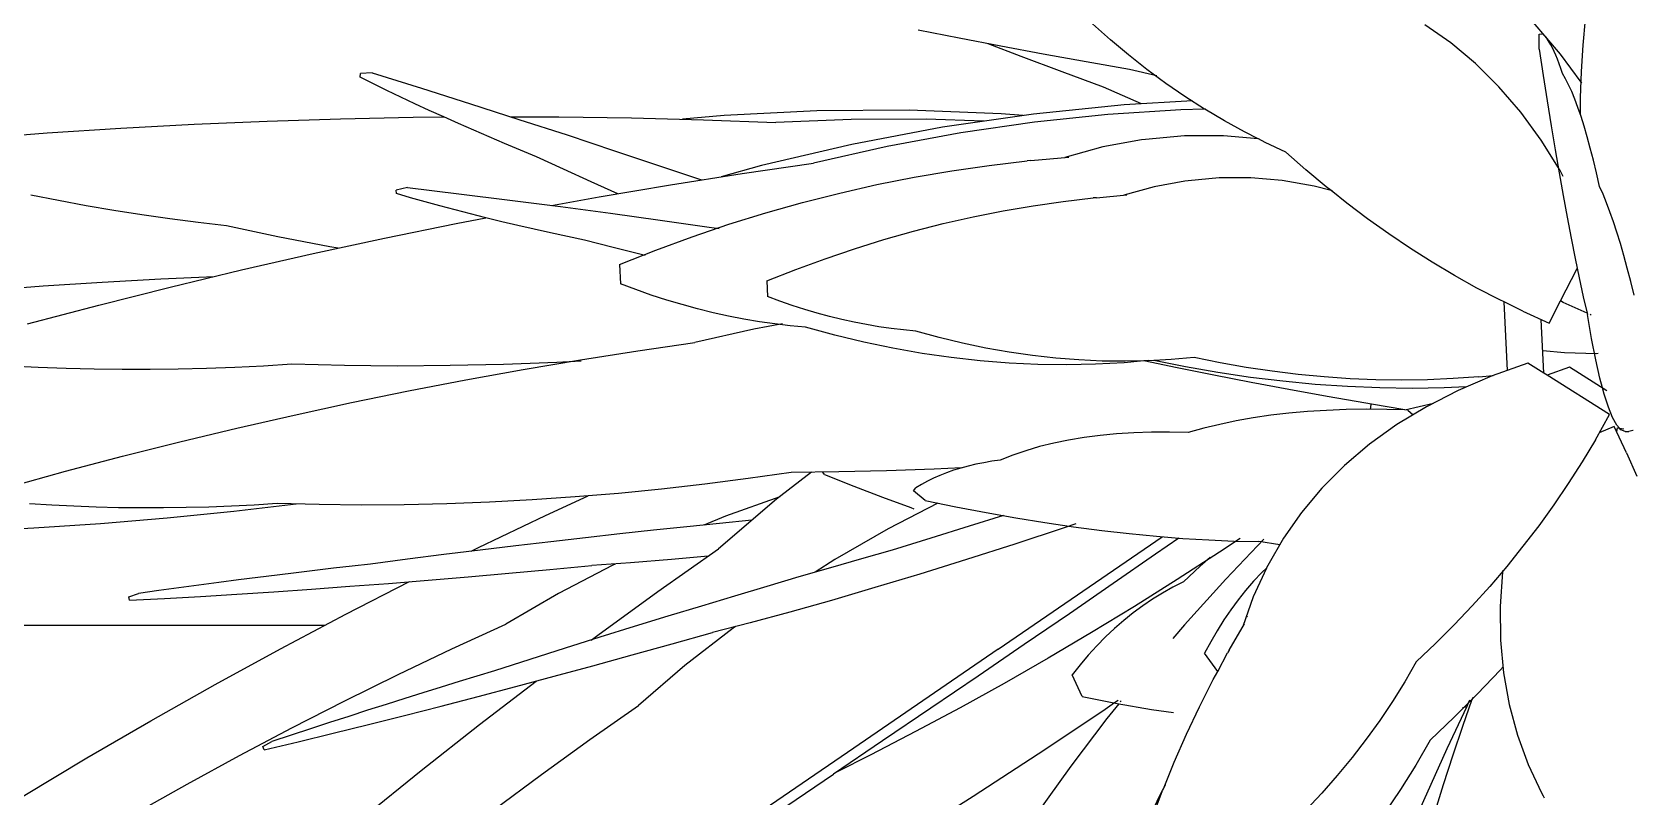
# Model space of a CAD drawing. Header units: metres. Extents: x 244.4 to 340.3, y -4.1 to 64.3.
# Drawn here: x 301.9521 to 302.3909, y 40.7529 to 40.9626 of the extents above; entities that cross this region are included whole.
import ezdxf

# ---------------------------------------------------------------- set-up
doc = ezdxf.new("R2010")
doc.units = ezdxf.units.M
doc.layers.add('Edges', color=7, linetype='Continuous')

msp = doc.modelspace()

# ---------------------------------------------------------------- linework, layer by layer
at = {"layer": 'Edges'}
for p, q in [((302.24765, 40.96045), (302.24278, 40.96481)), ((302.34096, 40.95958), (302.33384, 40.96457)), ((302.37105, 40.95655), (302.36356, 40.96529)), ((302.37721, 40.95893), (302.37784, 40.96614)), ((302.2062, 40.96086), (302.19497, 40.96311)), ((302.2176, 40.95866), (302.2062, 40.96086)), ((302.22322, 40.95584), (302.2141, 40.95933)), ((302.25261, 40.95628), (302.24765, 40.96045)), ((302.34772, 40.95391), (302.34096, 40.95958)), ((302.36515, 40.96203), (302.36615, 40.96204)), ((302.36515, 40.95788), (302.36515, 40.96203)), ((302.36659, 40.96163), (302.36615, 40.96204)), ((302.36704, 40.96112), (302.36659, 40.96163)), ((302.36749, 40.96052), (302.36704, 40.96112)), ((302.36794, 40.95984), (302.36749, 40.96052)), ((302.36839, 40.95907), (302.36794, 40.95984)), ((302.36884, 40.95821), (302.36839, 40.95907)), ((302.37677, 40.95174), (302.37721, 40.95893)), ((302.22919, 40.9565), (302.2176, 40.95866)), ((302.23441, 40.95164), (302.22322, 40.95584)), ((302.24096, 40.95439), (302.22919, 40.9565)), ((302.25767, 40.95229), (302.25261, 40.95628)), ((302.36515, 40.95788), (302.36623, 40.95068)), ((302.36929, 40.95726), (302.36884, 40.95821)), ((302.36974, 40.95622), (302.36929, 40.95726)), ((302.37019, 40.9551), (302.36974, 40.95622)), ((302.37064, 40.95389), (302.37019, 40.9551)), ((302.37667, 40.94887), (302.37105, 40.95655)), ((302.04198, 40.95024), (302.04213, 40.9512)), ((302.04562, 40.94841), (302.04198, 40.95024)), ((302.04527, 40.95136), (302.04213, 40.9512)), ((302.04527, 40.95136), (302.05882, 40.94714)), ((302.24579, 40.94746), (302.23441, 40.95164)), ((302.2529, 40.95233), (302.24096, 40.95439)), ((302.26034, 40.95055), (302.2529, 40.95233)), ((302.26283, 40.94849), (302.25767, 40.95229)), ((302.35411, 40.94757), (302.34772, 40.95391)), ((302.36623, 40.95068), (302.36732, 40.94369)), ((302.37109, 40.95259), (302.37064, 40.95389)), ((302.37155, 40.9512), (302.37109, 40.95259)), ((302.37239, 40.94977), (302.37155, 40.9512)), ((302.37652, 40.94457), (302.37677, 40.95174)), ((302.04934, 40.94658), (302.04562, 40.94841)), ((302.05313, 40.94475), (302.04934, 40.94658)), ((302.05882, 40.94714), (302.07224, 40.9429)), ((302.25613, 40.94289), (302.24579, 40.94746)), ((302.26809, 40.94488), (302.26283, 40.94849)), ((302.36011, 40.94057), (302.35411, 40.94757)), ((302.37324, 40.94812), (302.37239, 40.94977)), ((302.37409, 40.94626), (302.37324, 40.94812)), ((302.37494, 40.94419), (302.37409, 40.94626)), ((302.37685, 40.94862), (302.37667, 40.94887)), ((302.05699, 40.94293), (302.05313, 40.94475)), ((302.06092, 40.9411), (302.05699, 40.94293)), ((302.07224, 40.9429), (302.08554, 40.93863)), ((302.25144, 40.94262), (302.22656, 40.9401)), ((302.26695, 40.94128), (302.24694, 40.93999)), ((302.27018, 40.94369), (302.25144, 40.94262)), ((302.27344, 40.94145), (302.26695, 40.94128)), ((302.27344, 40.94145), (302.26809, 40.94488)), ((302.27349, 40.94143), (302.27344, 40.94145)), ((302.2737, 40.94143), (302.27349, 40.94143)), ((302.27889, 40.93822), (302.27349, 40.94143)), ((302.36732, 40.94369), (302.36842, 40.9369)), ((302.37579, 40.94192), (302.37494, 40.94419)), ((302.37664, 40.93943), (302.37579, 40.94192)), ((302.37649, 40.93988), (302.37652, 40.94457)), ((301.97637, 40.93623), (301.99647, 40.93732)), ((301.99647, 40.93732), (302.01654, 40.93818)), ((302.01654, 40.93818), (302.03658, 40.93882)), ((302.03658, 40.93882), (302.05658, 40.93922)), ((302.05658, 40.93922), (302.0649, 40.93929)), ((302.0649, 40.93929), (302.06092, 40.9411)), ((302.06899, 40.93746), (302.0649, 40.93929)), ((302.07313, 40.93564), (302.06899, 40.93746)), ((302.08324, 40.93937), (302.09647, 40.93933)), ((302.08554, 40.93863), (302.09871, 40.93435)), ((302.09647, 40.93933), (302.11634, 40.93904)), ((302.11634, 40.93904), (302.13616, 40.93853)), ((302.1418, 40.93972), (302.13033, 40.93868)), ((302.13616, 40.93853), (302.15593, 40.93778)), ((302.16722, 40.94096), (302.1418, 40.93972)), ((302.17661, 40.93864), (302.15593, 40.93778)), ((302.19252, 40.94112), (302.16722, 40.94096)), ((302.19716, 40.9387), (302.17661, 40.93864)), ((302.21767, 40.94018), (302.19252, 40.94112)), ((302.21295, 40.93812), (302.19716, 40.9387)), ((302.22656, 40.9401), (302.20166, 40.93647)), ((302.22683, 40.93788), (302.20665, 40.93493)), ((302.22377, 40.93969), (302.21767, 40.94018)), ((302.24694, 40.93999), (302.22683, 40.93788)), ((302.28443, 40.93517), (302.27889, 40.93822)), ((302.36571, 40.93293), (302.36011, 40.94057)), ((302.36842, 40.9369), (302.36951, 40.93032)), ((302.37749, 40.93674), (302.37664, 40.93943)), ((301.93609, 40.93336), (301.95624, 40.93491)), ((301.95624, 40.93491), (301.97637, 40.93623)), ((302.07734, 40.93382), (302.07313, 40.93564)), ((302.08161, 40.932), (302.07734, 40.93382)), ((302.09871, 40.93435), (302.11174, 40.93004)), ((302.20166, 40.93647), (302.17679, 40.93175)), ((302.20665, 40.93493), (302.18645, 40.93117)), ((302.25616, 40.93301), (302.24559, 40.93106)), ((302.25723, 40.93312), (302.25616, 40.93301)), ((302.26791, 40.93411), (302.25723, 40.93312)), ((302.27866, 40.93413), (302.26791, 40.93411)), ((302.28811, 40.9333), (302.27866, 40.93413)), ((302.28811, 40.9333), (302.28443, 40.93517)), ((302.28821, 40.93329), (302.28811, 40.9333)), ((302.29005, 40.93232), (302.28821, 40.93329)), ((302.3709, 40.92465), (302.36571, 40.93293)), ((302.37834, 40.93385), (302.37749, 40.93674)), ((302.37919, 40.93075), (302.37834, 40.93385)), ((302.08596, 40.93019), (302.08161, 40.932)), ((302.09036, 40.92838), (302.08596, 40.93019)), ((302.09776, 40.92494), (302.09036, 40.92838)), ((302.11174, 40.93004), (302.12464, 40.92572)), ((302.17679, 40.93175), (302.15202, 40.92595)), ((302.18645, 40.93117), (302.16626, 40.92659)), ((302.22587, 40.92732), (302.23623, 40.92826)), ((302.24559, 40.93106), (302.23519, 40.92816)), ((302.29577, 40.92965), (302.29005, 40.93232)), ((302.30123, 40.92483), (302.29577, 40.92965)), ((302.36951, 40.93032), (302.37062, 40.92394)), ((302.38004, 40.92744), (302.37919, 40.93075)), ((302.10532, 40.92151), (302.09776, 40.92494)), ((302.12464, 40.92572), (302.13554, 40.92201)), ((302.12709, 40.92068), (302.14668, 40.92375)), ((302.15202, 40.92595), (302.14092, 40.92285)), ((302.14668, 40.92375), (302.16626, 40.92659)), ((302.1939, 40.92277), (302.20416, 40.92453)), ((302.20416, 40.92453), (302.21446, 40.92601)), ((302.21446, 40.92601), (302.22479, 40.92722)), ((302.22587, 40.92732), (302.22479, 40.92722)), ((302.30678, 40.92017), (302.30123, 40.92483)), ((302.37062, 40.92394), (302.37172, 40.91776)), ((302.37178, 40.92301), (302.3709, 40.92465)), ((302.38088, 40.92393), (302.38004, 40.92744)), ((302.38173, 40.92022), (302.38088, 40.92393)), ((302.05497, 40.91997), (302.05191, 40.91924)), ((302.05497, 40.91997), (302.06906, 40.91826)), ((302.11266, 40.91825), (302.10532, 40.92151)), ((302.1075, 40.91738), (302.12709, 40.92068)), ((302.17346, 40.91843), (302.18366, 40.92074)), ((302.18366, 40.92074), (302.1939, 40.92277)), ((302.25962, 40.92016), (302.25129, 40.91783)), ((302.26809, 40.92172), (302.25962, 40.92016)), ((302.26895, 40.9218), (302.26809, 40.92172)), ((302.2775, 40.9226), (302.26895, 40.9218)), ((302.28611, 40.92261), (302.2775, 40.9226)), ((302.29477, 40.92186), (302.28611, 40.92261)), ((302.30346, 40.92033), (302.29477, 40.92186)), ((302.30814, 40.91909), (302.30346, 40.92033)), ((302.30814, 40.91909), (302.30678, 40.92017)), ((302.38268, 40.9181), (302.38173, 40.92022)), ((301.95931, 40.91635), (301.95177, 40.91783)), ((301.96689, 40.91497), (301.95931, 40.91635)), ((301.97451, 40.91368), (301.96689, 40.91497)), ((302.05194, 40.91827), (302.05191, 40.91924)), ((302.05585, 40.91713), (302.05194, 40.91827)), ((302.05983, 40.916), (302.05585, 40.91713)), ((302.06389, 40.91489), (302.05983, 40.916)), ((302.06906, 40.91826), (302.08303, 40.91651)), ((302.08303, 40.91651), (302.09688, 40.91472)), ((302.09448, 40.91503), (302.1075, 40.91738)), ((302.15316, 40.91299), (302.16329, 40.91585)), ((302.16329, 40.91585), (302.17346, 40.91843)), ((302.21821, 40.91352), (302.22644, 40.91493)), ((302.22644, 40.91493), (302.23469, 40.91611)), ((302.23469, 40.91611), (302.24296, 40.91708)), ((302.24382, 40.91716), (302.24296, 40.91708)), ((302.24382, 40.91716), (302.25212, 40.91791)), ((302.31242, 40.91569), (302.30814, 40.91909)), ((302.30864, 40.91896), (302.30814, 40.91909)), ((302.31815, 40.91138), (302.31242, 40.91569)), ((302.37172, 40.91776), (302.37282, 40.9118)), ((302.38363, 40.91578), (302.38268, 40.9181)), ((302.38458, 40.91327), (302.38363, 40.91578)), ((301.98217, 40.91248), (301.97451, 40.91368)), ((301.98986, 40.91137), (301.98217, 40.91248)), ((301.99758, 40.91035), (301.98986, 40.91137)), ((302.06802, 40.91379), (302.06389, 40.91489)), ((302.07221, 40.9127), (302.06802, 40.91379)), ((302.06829, 40.91007), (302.07645, 40.91164)), ((302.07645, 40.91164), (302.07221, 40.9127)), ((302.08081, 40.91058), (302.07645, 40.91164)), ((302.08521, 40.90953), (302.08081, 40.91058)), ((302.09688, 40.91472), (302.1106, 40.91288)), ((302.1106, 40.91288), (302.1242, 40.911)), ((302.1242, 40.911), (302.13767, 40.90908)), ((302.14308, 40.90986), (302.15316, 40.91299)), ((302.20184, 40.91004), (302.21001, 40.91189)), ((302.21001, 40.91189), (302.21821, 40.91352)), ((302.32397, 40.90723), (302.31815, 40.91138)), ((302.37282, 40.9118), (302.37393, 40.90604)), ((302.38553, 40.91058), (302.38458, 40.91327)), ((302.38648, 40.90769), (302.38553, 40.91058)), ((302.00534, 40.90942), (301.99758, 40.91035)), ((302.01947, 40.90646), (302.00534, 40.90942)), ((302.03369, 40.90372), (302.01947, 40.90646)), ((302.04869, 40.90606), (302.06829, 40.91007)), ((302.08968, 40.90851), (302.08521, 40.90953)), ((302.09421, 40.90749), (302.08968, 40.90851)), ((302.09881, 40.90649), (302.09421, 40.90749)), ((302.10347, 40.90551), (302.09881, 40.90649)), ((302.12303, 40.90277), (302.13303, 40.90645)), ((302.13303, 40.90645), (302.14308, 40.90986)), ((302.13767, 40.90908), (302.14037, 40.90868)), ((302.18559, 40.90568), (302.1937, 40.90797)), ((302.1937, 40.90797), (302.20184, 40.91004)), ((302.32988, 40.90327), (302.32397, 40.90723)), ((302.38743, 40.90461), (302.38648, 40.90769)), ((302.00951, 40.89735), (302.02909, 40.90182)), ((302.02909, 40.90182), (302.04869, 40.90606)), ((302.03599, 40.90331), (302.03369, 40.90372)), ((302.11137, 40.90346), (302.10347, 40.90551)), ((302.11942, 40.90145), (302.11137, 40.90346)), ((302.11307, 40.89883), (302.12303, 40.90277)), ((302.16946, 40.90044), (302.17751, 40.90317)), ((302.17751, 40.90317), (302.18559, 40.90568)), ((302.33587, 40.89947), (302.32988, 40.90327)), ((302.37393, 40.90604), (302.37504, 40.90049)), ((302.38837, 40.90134), (302.38743, 40.90461)), ((302.11307, 40.89883), (302.11333, 40.89355)), ((302.11959, 40.90141), (302.11942, 40.90145)), ((302.12009, 40.90129), (302.11959, 40.90141)), ((302.15347, 40.89434), (302.16145, 40.8975)), ((302.16145, 40.8975), (302.16946, 40.90044)), ((302.34195, 40.89585), (302.33587, 40.89947)), ((302.37103, 40.88884), (302.37562, 40.89775)), ((302.37504, 40.90049), (302.37616, 40.89515)), ((302.38932, 40.89788), (302.38837, 40.90134)), ((302.39027, 40.89423), (302.38932, 40.89788)), ((301.93901, 40.89174), (301.95515, 40.89299)), ((301.95515, 40.89299), (301.97127, 40.89404)), ((301.97127, 40.89404), (301.98737, 40.89492)), ((301.98737, 40.89492), (302.002, 40.89555)), ((301.98993, 40.89265), (302.00951, 40.89735)), ((302.11756, 40.89196), (302.11333, 40.89355)), ((302.15347, 40.89434), (302.15368, 40.89011)), ((302.34812, 40.8924), (302.34195, 40.89585)), ((302.37616, 40.89515), (302.37727, 40.89002)), ((302.39122, 40.8904), (302.39027, 40.89423)), ((301.97038, 40.88772), (301.98993, 40.89265)), ((302.12179, 40.89047), (302.11756, 40.89196)), ((302.12603, 40.8891), (302.12179, 40.89047)), ((302.13026, 40.88784), (302.12603, 40.8891)), ((302.15707, 40.88883), (302.15368, 40.89011)), ((302.16046, 40.88765), (302.15707, 40.88883)), ((302.35437, 40.88913), (302.34812, 40.8924)), ((302.35555, 40.88858), (302.35437, 40.88913)), ((302.3679, 40.88276), (302.37103, 40.88884)), ((302.37178, 40.88847), (302.37103, 40.88884)), ((302.37727, 40.89002), (302.37839, 40.8851)), ((301.95084, 40.88255), (301.97038, 40.88772)), ((302.1345, 40.88668), (302.13026, 40.88784)), ((302.13874, 40.88564), (302.1345, 40.88668)), ((302.14297, 40.8847), (302.13874, 40.88564)), ((302.1472, 40.88387), (302.14297, 40.8847)), ((302.16385, 40.88655), (302.16046, 40.88765)), ((302.16724, 40.88553), (302.16385, 40.88655)), ((302.17064, 40.88461), (302.16724, 40.88553)), ((302.17403, 40.88377), (302.17064, 40.88461)), ((302.3607, 40.88604), (302.35555, 40.88858)), ((302.35646, 40.86979), (302.35555, 40.88858)), ((302.3607, 40.88604), (302.3679, 40.88276)), ((302.3783, 40.8855), (302.37178, 40.88847)), ((302.37952, 40.87855), (302.37839, 40.8851)), ((302.37941, 40.885), (302.37916, 40.88511)), ((302.14995, 40.88109), (302.13378, 40.87742)), ((302.15143, 40.88316), (302.1472, 40.88387)), ((302.15773, 40.88254), (302.14995, 40.88109)), ((302.15566, 40.88255), (302.15143, 40.88316)), ((302.15988, 40.88206), (302.15566, 40.88255)), ((302.16409, 40.88167), (302.15988, 40.88206)), ((302.17208, 40.87948), (302.16409, 40.88167)), ((302.17742, 40.88302), (302.17403, 40.88377)), ((302.18081, 40.88236), (302.17742, 40.88302)), ((302.1842, 40.88179), (302.18081, 40.88236)), ((302.18758, 40.8813), (302.1842, 40.88179)), ((302.19096, 40.88091), (302.18758, 40.8813)), ((302.19434, 40.8806), (302.19096, 40.88091)), ((302.20074, 40.87884), (302.19434, 40.8806)), ((302.36644, 40.86905), (302.36574, 40.88375)), ((302.11809, 40.87515), (302.13378, 40.87742)), ((302.18006, 40.87754), (302.17208, 40.87948)), ((302.18803, 40.87587), (302.18006, 40.87754)), ((302.19601, 40.87446), (302.18803, 40.87587)), ((302.20713, 40.87729), (302.20074, 40.87884)), ((302.21352, 40.87595), (302.20713, 40.87729)), ((302.2199, 40.87482), (302.21352, 40.87595)), ((302.38067, 40.87272), (302.37952, 40.87855)), ((302.02327, 40.87151), (302.01547, 40.87102)), ((302.0377, 40.87115), (302.02327, 40.87151)), ((302.05218, 40.87102), (302.0377, 40.87115)), ((302.06672, 40.87112), (302.05218, 40.87102)), ((302.08131, 40.87144), (302.06672, 40.87112)), ((302.09594, 40.87199), (302.08131, 40.87144)), ((302.08671, 40.87005), (302.1024, 40.87269)), ((302.10263, 40.87234), (302.09594, 40.87199)), ((302.1024, 40.87269), (302.11809, 40.87515)), ((302.20397, 40.87331), (302.19601, 40.87446)), ((302.21192, 40.87242), (302.20397, 40.87331)), ((302.21986, 40.8718), (302.21192, 40.87242)), ((302.22779, 40.87143), (302.21986, 40.8718)), ((302.22628, 40.8739), (302.2199, 40.87482)), ((302.23265, 40.87319), (302.22628, 40.8739)), ((302.23569, 40.87133), (302.22779, 40.87143)), ((302.23901, 40.87269), (302.23265, 40.87319)), ((302.24358, 40.8715), (302.23569, 40.87133)), ((302.24536, 40.87239), (302.23901, 40.87269)), ((302.25145, 40.87192), (302.24358, 40.8715)), ((302.25169, 40.87232), (302.24536, 40.87239)), ((302.2568, 40.8724), (302.25145, 40.87192)), ((302.2568, 40.8724), (302.25169, 40.87232)), ((302.25684, 40.8724), (302.2568, 40.8724)), ((302.25818, 40.87252), (302.25684, 40.8724)), ((302.26597, 40.87052), (302.25684, 40.8724)), ((302.25801, 40.87245), (302.2572, 40.87243)), ((302.25953, 40.87256), (302.25801, 40.87245)), ((302.2682, 40.8708), (302.25953, 40.87256)), ((302.26431, 40.87279), (302.25967, 40.87254)), ((302.2706, 40.87334), (302.26431, 40.87279)), ((302.27773, 40.87189), (302.2706, 40.87334)), ((302.28487, 40.87063), (302.27773, 40.87189)), ((302.36209, 40.87179), (302.35227, 40.8683)), ((302.36644, 40.86905), (302.36209, 40.87179)), ((302.37214, 40.87463), (302.36615, 40.87516)), ((302.3809, 40.8744), (302.37214, 40.87463)), ((302.38182, 40.86764), (302.38067, 40.87272)), ((302.38133, 40.87443), (302.3809, 40.8744)), ((301.95376, 40.87057), (301.94615, 40.87094)), ((301.9614, 40.87029), (301.95376, 40.87057)), ((301.96906, 40.87011), (301.9614, 40.87029)), ((301.97674, 40.87002), (301.96906, 40.87011)), ((301.98445, 40.87003), (301.97674, 40.87002)), ((301.99217, 40.87013), (301.98445, 40.87003)), ((301.99992, 40.87034), (301.99217, 40.87013)), ((302.00769, 40.87063), (301.99992, 40.87034)), ((302.01547, 40.87102), (302.00769, 40.87063)), ((302.0553, 40.86419), (302.071, 40.86721)), ((302.071, 40.86721), (302.08671, 40.87005)), ((302.27604, 40.86851), (302.26597, 40.87052)), ((302.27711, 40.86923), (302.2682, 40.8708)), ((302.28624, 40.86654), (302.27604, 40.86851)), ((302.28601, 40.86791), (302.27711, 40.86923)), ((302.29199, 40.86957), (302.28487, 40.87063)), ((302.29489, 40.86682), (302.28601, 40.86791)), ((302.29911, 40.8687), (302.29199, 40.86957)), ((302.30377, 40.86598), (302.29489, 40.86682)), ((302.30622, 40.86802), (302.29911, 40.8687)), ((302.31333, 40.86754), (302.30622, 40.86802)), ((302.32042, 40.86725), (302.31333, 40.86754)), ((302.32749, 40.86716), (302.32042, 40.86725)), ((302.33456, 40.86725), (302.32749, 40.86716)), ((302.3416, 40.86755), (302.33456, 40.86725)), ((302.34863, 40.86803), (302.3416, 40.86755)), ((302.35227, 40.8683), (302.343, 40.86432)), ((302.34863, 40.86803), (302.3526, 40.86842)), ((302.36734, 40.86848), (302.36644, 40.86905)), ((302.37351, 40.87068), (302.36734, 40.86848)), ((302.38446, 40.85768), (302.36734, 40.86848)), ((302.38372, 40.86425), (302.37351, 40.87068)), ((302.38252, 40.86501), (302.38182, 40.86764)), ((302.0396, 40.86098), (302.0553, 40.86419)), ((302.29658, 40.8646), (302.28624, 40.86654)), ((302.30705, 40.8627), (302.29658, 40.8646)), ((302.31264, 40.86537), (302.30377, 40.86598)), ((302.31765, 40.86083), (302.30705, 40.8627)), ((302.32149, 40.86501), (302.31264, 40.86537)), ((302.33032, 40.86489), (302.32149, 40.86501)), ((302.33914, 40.86502), (302.33032, 40.86489)), ((302.343, 40.86432), (302.3343, 40.85987)), ((302.3452, 40.86527), (302.33914, 40.86502)), ((302.38297, 40.86329), (302.38252, 40.86501)), ((302.38413, 40.85971), (302.38297, 40.86329)), ((302.0239, 40.85758), (302.0396, 40.86098)), ((302.29655, 40.85807), (302.2916, 40.8575)), ((302.30164, 40.85853), (302.29655, 40.85807)), ((302.30688, 40.85886), (302.30164, 40.85853)), ((302.31225, 40.85906), (302.30688, 40.85886)), ((302.31776, 40.85915), (302.31225, 40.85906)), ((302.31917, 40.86057), (302.31765, 40.86083)), ((302.32341, 40.8591), (302.31776, 40.85915)), ((302.31894, 40.85914), (302.31915, 40.8605)), ((302.31915, 40.8605), (302.31917, 40.86057)), ((302.31925, 40.86056), (302.31915, 40.8605)), ((302.31925, 40.86056), (302.31917, 40.86057)), ((302.32837, 40.859), (302.31925, 40.86056)), ((302.32837, 40.859), (302.32341, 40.8591)), ((302.3343, 40.85987), (302.32619, 40.85496)), ((302.32837, 40.859), (302.33625, 40.86087)), ((302.3292, 40.85894), (302.32837, 40.859)), ((302.3292, 40.85894), (302.33066, 40.85767)), ((302.38529, 40.85688), (302.38413, 40.85971)), ((301.99254, 40.85024), (302.00821, 40.854)), ((302.00821, 40.854), (302.0239, 40.85758)), ((302.27323, 40.85394), (302.269, 40.85275)), ((302.2776, 40.85502), (302.27323, 40.85394)), ((302.28212, 40.85597), (302.2776, 40.85502)), ((302.28679, 40.85679), (302.28212, 40.85597)), ((302.2916, 40.8575), (302.28679, 40.85679)), ((302.32619, 40.85496), (302.3187, 40.84959)), ((302.38057, 40.8508), (302.38446, 40.85768)), ((302.38571, 40.85439), (302.38164, 40.85268)), ((302.38644, 40.85483), (302.38529, 40.85688)), ((302.38912, 40.84725), (302.38571, 40.85439)), ((302.38655, 40.85408), (302.38633, 40.85308)), ((302.38721, 40.85397), (302.38644, 40.85483)), ((302.38655, 40.85408), (302.3884, 40.85377)), ((302.38759, 40.85355), (302.38721, 40.85397)), ((302.38873, 40.85304), (302.38759, 40.85355)), ((301.97687, 40.84628), (301.99254, 40.85024)), ((302.23212, 40.84988), (302.22821, 40.84891)), ((302.23619, 40.85071), (302.23212, 40.84988)), ((302.24042, 40.8514), (302.23619, 40.85071)), ((302.2448, 40.85196), (302.24042, 40.8514)), ((302.24934, 40.85239), (302.2448, 40.85196)), ((302.25403, 40.85268), (302.24934, 40.85239)), ((302.25887, 40.85284), (302.25403, 40.85268)), ((302.26386, 40.85286), (302.25887, 40.85284)), ((302.269, 40.85275), (302.26386, 40.85286)), ((302.3187, 40.84959), (302.31182, 40.84378)), ((302.38057, 40.8508), (302.37694, 40.84476)), ((302.38873, 40.85304), (302.38973, 40.85305)), ((302.39086, 40.85332), (302.38973, 40.85305)), ((302.39089, 40.85335), (302.39086, 40.85332)), ((301.96122, 40.84215), (301.97687, 40.84628)), ((302.21514, 40.84489), (302.21291, 40.84451)), ((302.21743, 40.84522), (302.21514, 40.84489)), ((302.22086, 40.84658), (302.21743, 40.84522)), ((302.22446, 40.84781), (302.22086, 40.84658)), ((302.22821, 40.84891), (302.22446, 40.84781)), ((302.37694, 40.84476), (302.37313, 40.83882)), ((302.38912, 40.84725), (302.39198, 40.84081)), ((301.94559, 40.83783), (301.96122, 40.84215)), ((302.16019, 40.84185), (302.14832, 40.84014)), ((302.16569, 40.8419), (302.15617, 40.8345)), ((302.17321, 40.84197), (302.16019, 40.84185)), ((302.16931, 40.84132), (302.16882, 40.84193)), ((302.16931, 40.84132), (302.17729, 40.83811)), ((302.18626, 40.84227), (302.17321, 40.84197)), ((302.19935, 40.84273), (302.18626, 40.84227)), ((302.20093, 40.84104), (302.19917, 40.84026)), ((302.20686, 40.84309), (302.19935, 40.84273)), ((302.20276, 40.84176), (302.20093, 40.84104)), ((302.20465, 40.84242), (302.20276, 40.84176)), ((302.20662, 40.84303), (302.20465, 40.84242)), ((302.20865, 40.84358), (302.20662, 40.84303)), ((302.21074, 40.84407), (302.20865, 40.84358)), ((302.21291, 40.84451), (302.21074, 40.84407)), ((302.31182, 40.84378), (302.30559, 40.83754)), ((302.11278, 40.8361), (302.10098, 40.83511)), ((302.12461, 40.83726), (302.11278, 40.8361)), ((302.13646, 40.83861), (302.12461, 40.83726)), ((302.14832, 40.84014), (302.13646, 40.83861)), ((302.17729, 40.83811), (302.18516, 40.83507)), ((302.19372, 40.83683), (302.1943, 40.8376)), ((302.19684, 40.83413), (302.19372, 40.83683)), ((302.19586, 40.83854), (302.1943, 40.8376)), ((302.19748, 40.83943), (302.19586, 40.83854)), ((302.19917, 40.84026), (302.19748, 40.83943)), ((302.30559, 40.83754), (302.3, 40.83088)), ((302.37313, 40.83882), (302.36916, 40.83297)), ((301.95747, 40.83285), (301.95139, 40.83322)), ((301.96356, 40.83255), (301.95747, 40.83285)), ((301.96968, 40.83233), (301.96356, 40.83255)), ((301.97581, 40.83218), (301.96968, 40.83233)), ((301.98197, 40.83211), (301.97581, 40.83218)), ((301.98814, 40.83212), (301.98197, 40.83211)), ((301.99433, 40.8322), (301.98814, 40.83212)), ((302.00054, 40.83236), (301.99433, 40.8322)), ((302.00676, 40.8326), (302.00054, 40.83236)), ((302.01299, 40.83291), (302.00676, 40.8326)), ((302.02451, 40.83317), (302.0074, 40.83117)), ((302.01924, 40.8333), (302.01299, 40.83291)), ((302.03079, 40.83302), (302.01924, 40.8333)), ((302.0424, 40.83291), (302.03079, 40.83302)), ((302.05404, 40.83299), (302.0424, 40.83291)), ((302.06573, 40.83325), (302.05404, 40.83299)), ((302.07745, 40.83369), (302.06573, 40.83325)), ((302.0892, 40.83431), (302.07745, 40.83369)), ((302.10098, 40.83511), (302.0892, 40.83431)), ((302.0928, 40.83001), (302.1045, 40.83541)), ((302.15617, 40.8345), (302.14026, 40.82091)), ((302.15703, 40.83516), (302.14211, 40.82985)), ((302.18516, 40.83507), (302.19292, 40.83219)), ((302.20035, 40.83341), (302.18674, 40.82636)), ((302.19292, 40.83219), (302.19376, 40.83189)), ((302.19684, 40.83413), (302.20527, 40.83241)), ((302.20527, 40.83241), (302.21356, 40.83084)), ((302.36916, 40.83297), (302.36503, 40.82723)), ((301.97084, 40.82779), (301.95259, 40.82655)), ((301.98911, 40.82933), (301.97084, 40.82779)), ((302.0074, 40.83117), (301.98911, 40.82933)), ((302.07444, 40.82124), (302.0928, 40.83001)), ((302.14051, 40.82787), (302.13154, 40.82696)), ((302.14211, 40.82985), (302.13619, 40.82743)), ((302.14933, 40.82873), (302.14051, 40.82787)), ((302.14942, 40.82874), (302.14933, 40.82873)), ((302.21832, 40.83), (302.20895, 40.82711)), ((302.21356, 40.83084), (302.2217, 40.82941)), ((302.2217, 40.82941), (302.22971, 40.82811)), ((302.22971, 40.82811), (302.23756, 40.82696)), ((302.23813, 40.82771), (302.23501, 40.82666)), ((302.3, 40.83088), (302.29507, 40.82382)), ((302.36503, 40.82723), (302.36072, 40.82159)), ((301.95259, 40.82655), (301.93436, 40.82561)), ((302.09428, 40.82286), (302.08464, 40.82172)), ((302.1038, 40.82396), (302.09428, 40.82286)), ((302.11318, 40.825), (302.1038, 40.82396)), ((302.12243, 40.82601), (302.11318, 40.825)), ((302.13154, 40.82696), (302.12243, 40.82601)), ((302.18674, 40.82636), (302.17215, 40.81794)), ((302.19845, 40.82384), (302.18785, 40.8205)), ((302.20895, 40.82711), (302.19845, 40.82384)), ((302.21687, 40.79344), (302.26186, 40.82423)), ((302.23501, 40.82666), (302.22142, 40.8222)), ((302.23756, 40.82696), (302.24527, 40.82595)), ((302.24527, 40.82595), (302.25283, 40.82508)), ((302.25283, 40.82508), (302.26025, 40.82436)), ((302.26642, 40.82386), (302.26002, 40.81941)), ((302.26025, 40.82436), (302.2675, 40.82377)), ((302.2675, 40.82377), (302.27461, 40.82333)), ((302.27461, 40.82333), (302.28157, 40.82303)), ((302.28321, 40.82377), (302.27755, 40.81998)), ((302.28973, 40.82352), (302.27928, 40.81259)), ((302.28157, 40.82303), (302.28836, 40.82287)), ((302.29406, 40.82204), (302.28836, 40.82287)), ((302.29507, 40.82382), (302.29082, 40.81636)), ((302.06497, 40.81931), (302.05495, 40.81804)), ((302.07486, 40.82054), (302.06497, 40.81931)), ((302.0724, 40.82023), (302.07444, 40.82124)), ((302.08464, 40.82172), (302.07486, 40.82054)), ((302.12362, 40.80919), (302.14026, 40.82091)), ((302.13738, 40.81889), (302.12737, 40.81795)), ((302.18785, 40.8205), (302.17946, 40.81814)), ((302.22142, 40.8222), (302.20822, 40.81797)), ((302.26002, 40.81941), (302.24839, 40.81136)), ((302.27755, 40.81998), (302.26596, 40.81247)), ((302.27499, 40.8185), (302.27227, 40.81617)), ((302.36072, 40.82159), (302.35626, 40.81605)), ((302.02445, 40.81434), (302.01923, 40.8137)), ((302.02962, 40.81496), (302.02445, 40.81434)), ((302.03474, 40.81557), (302.02962, 40.81496)), ((302.0398, 40.81615), (302.03474, 40.81557)), ((302.04481, 40.81672), (302.0398, 40.81615)), ((302.05495, 40.81804), (302.04481, 40.81672)), ((302.07161, 40.81323), (302.08274, 40.8142)), ((302.08274, 40.8142), (302.09404, 40.81522)), ((302.09404, 40.81522), (302.10549, 40.81629)), ((302.11129, 40.81643), (302.0964, 40.8087)), ((302.11614, 40.81703), (302.10549, 40.81629)), ((302.11195, 40.81674), (302.11129, 40.81643)), ((302.12737, 40.81795), (302.11614, 40.81703)), ((302.17093, 40.8157), (302.16228, 40.81319)), ((302.17215, 40.81794), (302.16676, 40.81449)), ((302.17946, 40.81814), (302.17093, 40.8157)), ((302.20822, 40.81797), (302.19543, 40.81399)), ((302.27227, 40.81617), (302.26766, 40.81181)), ((302.29039, 40.81561), (302.28682, 40.80778)), ((302.28911, 40.81441), (302.28686, 40.81202)), ((302.29039, 40.81561), (302.28911, 40.81441)), ((302.29046, 40.81573), (302.29039, 40.81561)), ((302.29082, 40.81636), (302.29046, 40.81573)), ((302.29059, 40.81585), (302.29046, 40.81573)), ((302.35626, 40.81605), (302.35162, 40.81061)), ((302.35514, 40.81456), (302.35452, 40.8051)), ((302.35517, 40.81478), (302.35514, 40.81456)), ((302.35522, 40.81508), (302.35517, 40.81478)), ((301.99235, 40.81021), (301.98683, 40.80946)), ((301.99782, 40.81094), (301.99235, 40.81021)), ((302.00325, 40.81166), (301.99782, 40.81094)), ((302.00863, 40.81236), (302.00325, 40.81166)), ((302.01395, 40.81304), (302.00863, 40.81236)), ((302.01923, 40.8137), (302.01395, 40.81304)), ((302.01836, 40.80914), (302.02868, 40.80985)), ((302.02868, 40.80985), (302.03916, 40.81062)), ((302.03811, 40.80297), (302.05557, 40.8119)), ((302.03916, 40.81062), (302.04981, 40.81144)), ((302.04981, 40.81144), (302.06063, 40.81231)), ((302.06063, 40.81231), (302.07161, 40.81323)), ((302.15349, 40.8106), (302.14458, 40.80795)), ((302.16228, 40.81319), (302.15349, 40.8106)), ((302.18308, 40.81026), (302.1712, 40.80678)), ((302.19543, 40.81399), (302.18308, 40.81026)), ((302.24839, 40.81136), (302.23639, 40.8031)), ((302.26596, 40.81247), (302.25427, 40.80512)), ((302.26478, 40.81036), (302.26196, 40.80878)), ((302.26766, 40.81181), (302.26478, 40.81036)), ((302.27928, 40.81259), (302.26797, 40.80006)), ((302.28686, 40.81202), (302.2847, 40.80952)), ((302.35162, 40.81061), (302.34683, 40.80528)), ((301.97859, 40.80776), (301.98126, 40.80868)), ((301.97879, 40.80679), (301.97859, 40.80776)), ((301.97879, 40.80679), (301.98842, 40.8073)), ((301.98683, 40.80946), (301.98126, 40.80868)), ((301.98842, 40.8073), (301.99823, 40.80786)), ((301.99823, 40.80786), (302.00821, 40.80847)), ((302.00821, 40.80847), (302.01836, 40.80914)), ((302.0964, 40.8087), (302.0819, 40.80029)), ((302.10715, 40.79725), (302.12362, 40.80919)), ((302.13554, 40.80522), (302.12637, 40.80243)), ((302.14458, 40.80795), (302.13554, 40.80522)), ((302.1712, 40.80678), (302.15981, 40.80358)), ((302.2565, 40.80526), (302.25386, 40.80332)), ((302.2592, 40.80708), (302.2565, 40.80526)), ((302.26196, 40.80878), (302.2592, 40.80708)), ((302.28262, 40.80692), (302.28062, 40.80421)), ((302.2847, 40.80952), (302.28262, 40.80692)), ((302.28682, 40.80778), (302.28394, 40.79962)), ((302.34683, 40.80528), (302.34187, 40.80005)), ((302.02014, 40.79348), (302.03811, 40.80297)), ((302.12637, 40.80243), (302.11709, 40.79957)), ((302.15981, 40.80358), (302.14893, 40.80064)), ((302.23639, 40.8031), (302.22405, 40.79464)), ((302.25427, 40.80512), (302.24247, 40.79792)), ((302.25129, 40.80126), (302.24877, 40.79907)), ((302.25386, 40.80332), (302.25129, 40.80126)), ((302.27871, 40.80139), (302.27687, 40.79846)), ((302.28062, 40.80421), (302.27871, 40.80139)), ((302.28512, 40.80249), (302.28498, 40.80226)), ((302.35452, 40.8051), (302.35461, 40.79588)), ((301.17013, 40.79996), (302.0324, 40.79996)), ((302.0671, 40.79346), (302.0819, 40.80029)), ((302.10769, 40.79664), (302.09818, 40.79364)), ((302.10532, 40.79589), (302.10715, 40.79725)), ((302.11709, 40.79957), (302.10769, 40.79664)), ((302.12751, 40.79487), (302.13858, 40.79799)), ((302.14426, 40.79918), (302.13101, 40.78888)), ((302.14893, 40.80064), (302.13858, 40.79799)), ((302.14486, 40.7996), (302.14426, 40.79918)), ((302.24247, 40.79792), (302.23057, 40.79089)), ((302.24632, 40.79677), (302.24392, 40.79434)), ((302.24877, 40.79907), (302.24632, 40.79677)), ((302.26797, 40.80006), (302.26479, 40.79634)), ((302.27687, 40.79846), (302.27513, 40.79543)), ((302.28021, 40.79312), (302.28436, 40.80034)), ((302.34187, 40.80005), (302.33675, 40.79493)), ((302.00231, 40.78374), (302.02014, 40.79348)), ((302.05239, 40.78644), (302.0671, 40.79346)), ((302.09818, 40.79364), (302.08855, 40.79058)), ((302.11659, 40.79182), (302.12751, 40.79487)), ((302.21687, 40.79344), (302.1773, 40.76621)), ((302.22405, 40.79464), (302.21139, 40.78599)), ((302.24392, 40.79434), (302.24159, 40.79179)), ((302.27513, 40.79543), (302.27346, 40.79229)), ((302.27708, 40.78731), (302.27346, 40.79229)), ((302.27708, 40.78731), (302.27978, 40.79237)), ((302.28021, 40.79312), (302.27978, 40.79237)), ((302.33675, 40.79493), (302.33146, 40.78991)), ((302.35461, 40.79588), (302.35543, 40.78692)), ((302.08855, 40.79058), (302.07882, 40.78745)), ((302.09518, 40.78597), (302.10581, 40.78886)), ((302.10581, 40.78886), (302.11659, 40.79182)), ((302.13101, 40.78888), (302.11827, 40.77799)), ((302.23057, 40.79089), (302.21857, 40.78402)), ((302.23933, 40.78912), (302.23713, 40.78634)), ((302.24159, 40.79179), (302.23933, 40.78912)), ((302.33146, 40.78991), (302.32831, 40.78445)), ((302.35528, 40.78856), (302.35446, 40.78765)), ((301.98462, 40.77377), (302.00231, 40.78374)), ((302.03779, 40.77922), (302.05239, 40.78644)), ((302.06912, 40.78451), (302.0642, 40.78299)), ((302.074, 40.78599), (302.06912, 40.78451)), ((302.07882, 40.78745), (302.074, 40.78599)), ((302.07471, 40.77273), (302.09027, 40.78466)), ((302.0847, 40.78317), (302.09518, 40.78597)), ((302.21139, 40.78599), (302.19844, 40.77719)), ((302.21857, 40.78402), (302.20646, 40.77732)), ((302.23994, 40.78045), (302.23713, 40.78634)), ((302.27207, 40.7776), (302.27583, 40.78504)), ((302.27583, 40.78504), (302.27708, 40.78731)), ((302.32831, 40.78445), (302.32498, 40.77909)), ((302.35446, 40.78765), (302.34827, 40.78112)), ((302.35543, 40.78692), (302.35697, 40.77823)), ((302.02329, 40.77181), (302.03779, 40.77922)), ((302.05421, 40.77987), (302.04914, 40.77827)), ((302.05923, 40.78144), (302.05421, 40.77987)), ((302.0642, 40.78299), (302.05923, 40.78144)), ((302.06419, 40.77779), (302.07437, 40.78044)), ((302.07437, 40.78044), (302.0847, 40.78317)), ((302.23994, 40.78045), (302.2495, 40.77852)), ((302.24977, 40.77935), (302.24877, 40.77866)), ((302.25056, 40.77919), (302.25034, 40.77892)), ((302.32498, 40.77909), (302.32146, 40.77384)), ((302.34827, 40.78112), (302.34188, 40.77472)), ((302.34675, 40.7796), (302.34414, 40.77222)), ((302.34611, 40.77937), (302.34575, 40.7786)), ((302.34685, 40.77989), (302.34675, 40.7796)), ((302.34698, 40.78024), (302.34685, 40.77989)), ((302.03886, 40.77498), (302.03365, 40.7733)), ((302.04402, 40.77664), (302.03886, 40.77498)), ((302.04914, 40.77827), (302.04402, 40.77664)), ((302.04431, 40.77274), (302.05417, 40.77523)), ((302.05417, 40.77523), (302.06419, 40.77779)), ((302.10494, 40.76861), (302.11827, 40.77799)), ((302.19844, 40.77719), (302.18522, 40.76823)), ((302.20646, 40.77732), (302.19426, 40.77078)), ((302.24553, 40.77643), (302.22787, 40.76461)), ((302.24877, 40.77866), (302.24553, 40.77643)), ((302.24995, 40.77844), (302.24669, 40.77438)), ((302.2495, 40.77852), (302.25893, 40.77689)), ((302.25893, 40.77689), (302.26498, 40.77604)), ((302.26851, 40.77005), (302.27207, 40.7776)), ((302.34188, 40.77472), (302.33528, 40.76846)), ((302.3453, 40.77764), (302.33988, 40.76607)), ((302.34417, 40.77743), (302.3453, 40.77764)), ((302.34575, 40.7786), (302.3453, 40.77764)), ((302.35697, 40.77823), (302.35922, 40.76983)), ((301.96707, 40.76357), (301.98462, 40.77377)), ((302.0089, 40.7642), (302.02329, 40.77181)), ((302.0284, 40.77158), (302.0231, 40.76985)), ((302.02506, 40.76801), (302.03461, 40.77033)), ((302.03365, 40.7733), (302.0284, 40.77158)), ((302.03461, 40.77033), (302.04431, 40.77274)), ((302.05875, 40.76015), (302.07471, 40.77273)), ((302.19426, 40.77078), (302.18197, 40.76441)), ((302.24669, 40.77438), (302.23676, 40.76128)), ((302.32146, 40.77384), (302.31776, 40.7687)), ((302.34414, 40.77222), (302.34148, 40.76432)), ((302.01531, 40.76669), (302.01777, 40.76808)), ((302.01568, 40.76577), (302.01531, 40.76669)), ((302.01568, 40.76577), (302.02506, 40.76801)), ((302.0231, 40.76985), (302.01777, 40.76808)), ((302.09174, 40.75904), (302.10494, 40.76861)), ((302.1773, 40.76621), (302.13975, 40.74062)), ((302.18522, 40.76823), (302.17176, 40.75915)), ((302.26514, 40.7624), (302.26851, 40.77005)), ((302.31776, 40.7687), (302.31388, 40.76367)), ((302.33528, 40.76846), (302.33135, 40.76164)), ((302.33988, 40.76607), (302.33229, 40.74916)), ((302.35922, 40.76983), (302.36218, 40.76174)), ((301.94967, 40.75313), (301.96707, 40.76357)), ((301.99461, 40.7564), (302.0089, 40.7642)), ((302.18197, 40.76441), (302.1726, 40.75972)), ((302.22787, 40.76461), (302.21003, 40.75301)), ((302.26216, 40.75511), (302.26514, 40.7624)), ((302.31388, 40.76367), (302.30983, 40.75874)), ((302.33135, 40.76164), (302.32718, 40.75495)), ((302.34148, 40.76432), (302.33887, 40.7562)), ((302.36218, 40.76174), (302.36585, 40.75398)), ((302.04297, 40.74735), (302.05875, 40.76015)), ((302.07868, 40.74931), (302.09174, 40.75904)), ((302.10819, 40.71603), (302.17176, 40.75915)), ((302.23676, 40.76128), (302.22734, 40.74803)), ((302.30983, 40.75874), (302.30559, 40.75393)), ((301.98044, 40.74842), (301.99461, 40.7564)), ((302.21003, 40.75301), (302.19203, 40.74165)), ((302.25668, 40.74366), (302.26113, 40.75308)), ((302.25899, 40.74679), (302.26197, 40.75464)), ((302.26113, 40.75308), (302.26197, 40.75464)), ((302.26197, 40.75464), (302.26216, 40.75511)), ((302.26216, 40.75511), (302.26277, 40.75633)), ((302.30559, 40.75393), (302.30118, 40.74924)), ((302.32718, 40.75495), (302.32279, 40.7484)), ((302.33887, 40.7562), (302.3363, 40.74785)), ((302.36585, 40.75398), (302.36622, 40.7532)), ((302.36622, 40.7532), (302.36654, 40.75265))]:
    msp.add_line(p, q, dxfattribs=at)

doc.saveas('drawing.dxf')
